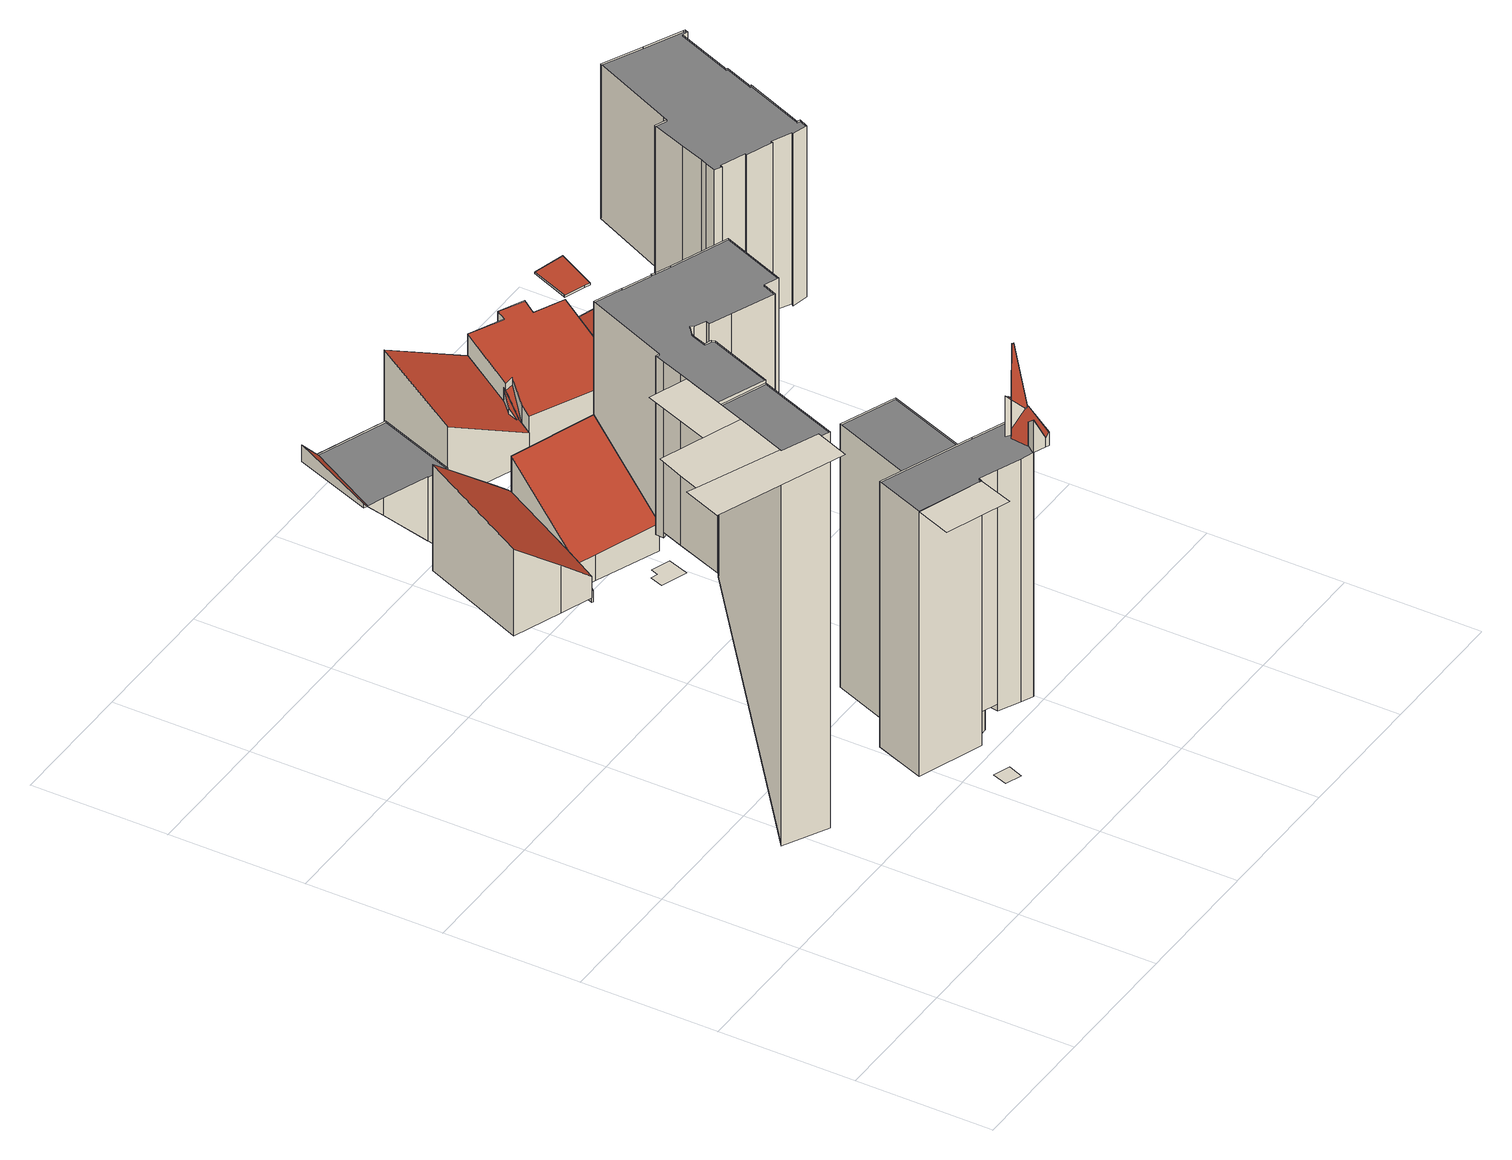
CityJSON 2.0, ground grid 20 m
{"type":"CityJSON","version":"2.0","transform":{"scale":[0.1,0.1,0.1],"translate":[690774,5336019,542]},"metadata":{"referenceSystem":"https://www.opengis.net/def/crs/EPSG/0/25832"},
"CityObjects":{
"building1":{"type":"Building","attributes":{"area_m2":55.53,"max_x":690797.88,"max_y":5336030,"min_x":690786.38,"min_y":5336021.5,"rf_extrusion_mode":"skip","rf_force_lod11":false,"rf_h_ground":605.22,"rf_h_pc_98p":0,"rf_h_roof_50p":0,"rf_h_roof_70p":0,"rf_h_roof_max":0,"rf_h_roof_min":0,"rf_is_glass_roof":false,"rf_nodata_frac":0.86,"rf_nodata_r":0,"rf_pc_select":"_HIGHEST_YET_INSUFFICIENT_COVERAGE","rf_pc_year":2026,"rf_pointcloud_unusable":true,"rf_pt_density":27.35,"rf_roof_planes":0,"rf_roof_type":"no planes","rf_success":true,"rf_t_run":0,"source_file":"690_5336.gml"},"geometry":[{"type":"MultiSurface","lod":"0","boundaries":[[[0,1,2,3]]]}]},
"building2":{"type":"Building","attributes":{"area_m2":118.25,"max_x":690795.81,"max_y":5336057,"min_x":690774.81,"min_y":5336044,"rf_extrusion_mode":"skip","rf_force_lod11":false,"rf_h_ground":605.2,"rf_h_pc_98p":0,"rf_h_roof_50p":0,"rf_h_roof_70p":0,"rf_h_roof_max":0,"rf_h_roof_min":0,"rf_is_glass_roof":false,"rf_nodata_frac":0.964,"rf_nodata_r":0,"rf_pc_select":"_HIGHEST_YET_INSUFFICIENT_COVERAGE","rf_pc_year":2026,"rf_pointcloud_unusable":true,"rf_pt_density":4,"rf_roof_planes":0,"rf_roof_type":"no points","rf_success":true,"rf_t_run":0,"source_file":"690_5336.gml"},"geometry":[{"type":"MultiSurface","lod":"0","boundaries":[[[4,5,6,7,8,9,10]]]}]},
"building3":{"type":"Building","attributes":{"area_m2":5.8,"max_x":690795.94,"max_y":5336022.5,"min_x":690792.81,"min_y":5336019,"rf_extrusion_mode":"skip","rf_force_lod11":false,"rf_h_ground":563.53,"rf_h_pc_98p":0,"rf_h_roof_50p":0,"rf_h_roof_70p":0,"rf_h_roof_max":0,"rf_h_roof_min":0,"rf_is_glass_roof":false,"rf_nodata_frac":0.958,"rf_nodata_r":0,"rf_pc_select":"_HIGHEST_YET_INSUFFICIENT_COVERAGE","rf_pc_year":2026,"rf_pointcloud_unusable":true,"rf_pt_density":4,"rf_roof_planes":0,"rf_roof_type":"no points","rf_success":true,"rf_t_run":0,"source_file":"690_5336.gml"},"geometry":[{"type":"MultiSurface","lod":"0","boundaries":[[[11,12,13,14]]]}]},
"building4":{"type":"Building","attributes":{"area_m2":101.1,"max_x":690793.38,"max_y":5336063.5,"min_x":690778.38,"min_y":5336051.5,"rf_extrusion_mode":"skip","rf_force_lod11":false,"rf_h_ground":605.2,"rf_h_pc_98p":0,"rf_h_roof_50p":0,"rf_h_roof_70p":0,"rf_h_roof_max":0,"rf_h_roof_min":0,"rf_is_glass_roof":false,"rf_nodata_frac":0.958,"rf_nodata_r":0,"rf_pc_select":"_HIGHEST_YET_INSUFFICIENT_COVERAGE","rf_pc_year":2026,"rf_pointcloud_unusable":true,"rf_pt_density":4,"rf_roof_planes":0,"rf_roof_type":"no points","rf_success":true,"rf_t_run":0,"source_file":"690_5336.gml"},"geometry":[{"type":"MultiSurface","lod":"0","boundaries":[[[9,8,15,16,17]]]}]},
"building5":{"type":"Building","attributes":{"area_m2":160.46,"max_x":690811.12,"max_y":5336037.5,"min_x":690788.38,"min_y":5336023,"rf_extrusion_mode":"standard","rf_force_lod11":false,"rf_h_ground":605.2,"rf_h_pc_98p":0,"rf_h_roof_50p":563.58,"rf_h_roof_70p":567.22,"rf_h_roof_max":567.42,"rf_h_roof_min":563.53,"rf_is_glass_roof":false,"rf_nodata_frac":0.604,"rf_nodata_r":0,"rf_pc_select":"_HIGHEST_YET_INSUFFICIENT_COVERAGE","rf_pc_year":2026,"rf_pointcloud_unusable":false,"rf_pt_density":147.02,"rf_ridgelines":0,"rf_rmse_lod22":4.67,"rf_roof_planes":10,"rf_roof_type":"slanted","rf_success":true,"rf_t_run":20,"rf_volume_lod22":-5819.21,"source_file":"690_5336.gml"},"children":["building5-1"]},
"building5-1":{"type":"BuildingPart","parents":["building5"],"geometry":[{"type":"Solid","lod":"2.2","boundaries":[[[[18,19,20,21,22,23,24,25,26,27,28,29,30]],[[22,31,32,23]],[[21,33,31,22]],[[25,34,35,26]],[[23,32,36,24]],[[19,37,38,39,20]],[[40,41,42]],[[43,44,42]],[[45,30,29,46]],[[39,38,47,48]],[[20,39,49,21]],[[50,26,35,51,52]],[[24,36,53,34,25]],[[49,33,21]],[[41,28,27,54]],[[54,27,26,50]],[[55,56,57,58]],[[46,29,28,41,40]],[[58,57,59,60]],[[61,62,33,49]],[[60,59,63,47]],[[48,47,63,62,61]],[[34,53,56,55]],[[64,18,30,45,65]],[[65,45,66,67]],[[44,68,69,70]],[[70,69,71,66]],[[67,66,71,72,18,64]],[[18,72,37,19]],[[73,74,68,44,43]],[[52,51,74,73]],[[48,61,49,39]],[[56,53,36,32,31,33,62,63,59,57]],[[70,66,45,46,40,42,44]],[[67,64,65]],[[74,51,35,34,55,58,60,47,38,37,72,71,69,68]],[[52,73,43,42,41,54,50]]]],"semantics":{"surfaces":[{"type":"GroundSurface"},{"type":"WallSurface","on_footprint_edge":true},{"type":"WallSurface","on_footprint_edge":false},{"type":"RoofSurface","rf_azimuth":323.68,"rf_h_roof_50p":568.42,"rf_h_roof_70p":568.43,"rf_h_roof_max":568.48,"rf_h_roof_min":568.37,"rf_slope":2.51},{"type":"RoofSurface","rf_azimuth":17.52,"rf_h_roof_50p":563.57,"rf_h_roof_70p":563.6,"rf_h_roof_max":567.52,"rf_h_roof_min":563.5,"rf_slope":0.994},{"type":"RoofSurface","rf_azimuth":277.08,"rf_h_roof_50p":606.89,"rf_h_roof_70p":607.54,"rf_h_roof_max":610.57,"rf_h_roof_min":604.42,"rf_slope":55.95},{"type":"RoofSurface","rf_azimuth":103.16,"rf_h_roof_50p":608.44,"rf_h_roof_70p":608.88,"rf_h_roof_max":609.81,"rf_h_roof_min":607.51,"rf_slope":62.43},{"type":"RoofSurface","rf_azimuth":122.38,"rf_h_roof_50p":567.25,"rf_h_roof_70p":567.36,"rf_h_roof_max":616.18,"rf_h_roof_min":566.92,"rf_slope":4.63},{"type":"RoofSurface","rf_azimuth":195.07,"rf_h_roof_50p":612.84,"rf_h_roof_70p":613.91,"rf_h_roof_max":616.98,"rf_h_roof_min":609.89,"rf_slope":71.88}],"values":[[0,1,1,1,1,1,2,2,1,2,1,2,1,1,1,1,2,1,2,2,2,2,2,1,2,2,2,2,1,2,2,3,4,5,6,7,8]]}}]},
"building6":{"type":"Building","attributes":{"area_m2":212.73,"max_x":690792.81,"max_y":5336096.5,"min_x":690774.56,"min_y":5336076.5,"rf_extrusion_mode":"standard","rf_force_lod11":false,"rf_h_ground":574.97,"rf_h_pc_98p":0,"rf_h_roof_50p":578.97,"rf_h_roof_70p":579.17,"rf_h_roof_max":579.28,"rf_h_roof_min":578.58,"rf_is_glass_roof":false,"rf_nodata_frac":0.911,"rf_nodata_r":0,"rf_pc_select":"_HIGHEST_YET_INSUFFICIENT_COVERAGE","rf_pc_year":2026,"rf_pointcloud_unusable":false,"rf_pt_density":10.16,"rf_ridgelines":0,"rf_rmse_lod22":7.4,"rf_roof_planes":1,"rf_roof_type":"slanted","rf_success":true,"rf_t_run":2,"rf_volume_lod22":2143.92,"source_file":"690_5336.gml"},"children":["building6-1"]},
"building6-1":{"type":"BuildingPart","parents":["building6"],"geometry":[{"type":"Solid","lod":"2.2","boundaries":[[[[75,76,77,78,79,80,81,82]],[[83,80,79,84]],[[85,81,80,83]],[[86,82,81,85]],[[87,76,75,88]],[[84,79,78,89]],[[89,78,77,90]],[[90,77,76,87]],[[88,75,82,86]],[[88,86,85,83,84,89,90,87]]]],"semantics":{"surfaces":[{"type":"GroundSurface"},{"type":"WallSurface","on_footprint_edge":true},{"type":"RoofSurface","rf_azimuth":125.41,"rf_h_roof_50p":585.16,"rf_h_roof_70p":587.26,"rf_h_roof_max":591.74,"rf_h_roof_min":578.49,"rf_slope":39.8}],"values":[[0,1,1,1,1,1,1,1,1,2]]}}]},
"building7":{"type":"Building","attributes":{"area_m2":65.28,"max_x":690797.19,"max_y":5336071,"min_x":690787.69,"min_y":5336059,"rf_extrusion_mode":"skip","rf_force_lod11":false,"rf_h_ground":605.2,"rf_h_pc_98p":0,"rf_h_roof_50p":0,"rf_h_roof_70p":0,"rf_h_roof_max":0,"rf_h_roof_min":0,"rf_is_glass_roof":false,"rf_nodata_frac":0.915,"rf_nodata_r":0,"rf_pc_select":"_HIGHEST_YET_INSUFFICIENT_COVERAGE","rf_pc_year":2026,"rf_pointcloud_unusable":true,"rf_pt_density":13.45,"rf_roof_planes":0,"rf_roof_type":"no planes","rf_success":true,"rf_t_run":0,"source_file":"690_5336.gml"},"geometry":[{"type":"MultiSurface","lod":"0","boundaries":[[[91,15,92,93]]]}]},
"building8":{"type":"Building","attributes":{"area_m2":98.35,"max_x":690802.12,"max_y":5336063,"min_x":690790.44,"min_y":5336048.5,"rf_extrusion_mode":"standard","rf_force_lod11":false,"rf_h_ground":604.72,"rf_h_pc_98p":0,"rf_h_roof_50p":573.62,"rf_h_roof_70p":573.97,"rf_h_roof_max":574.42,"rf_h_roof_min":573.03,"rf_is_glass_roof":false,"rf_nodata_frac":0.842,"rf_nodata_r":0,"rf_pc_select":"_HIGHEST_YET_INSUFFICIENT_COVERAGE","rf_pc_year":2026,"rf_pointcloud_unusable":false,"rf_pt_density":73.42,"rf_ridgelines":0,"rf_rmse_lod22":8.64,"rf_roof_planes":1,"rf_roof_type":"slanted","rf_success":true,"rf_t_run":2,"rf_volume_lod22":-4369.31,"source_file":"690_5336.gml"},"children":["building8-1"]},
"building8-1":{"type":"BuildingPart","parents":["building8"],"geometry":[{"type":"Solid","lod":"2.2","boundaries":[[[[94,95,96,97]],[[97,98,99,94]],[[94,99,100,95]],[[95,100,101,96]],[[96,101,98,97]],[[100,99,98,101]]]],"semantics":{"surfaces":[{"type":"GroundSurface"},{"type":"WallSurface","on_footprint_edge":true},{"type":"RoofSurface","rf_azimuth":200.24,"rf_h_roof_50p":560.99,"rf_h_roof_70p":568.03,"rf_h_roof_max":578.62,"rf_h_roof_min":543.17,"rf_slope":69.77}],"values":[[0,1,1,1,1,2]]}}]},
"building9":{"type":"Building","attributes":{"area_m2":113.41,"max_x":690807.62,"max_y":5336048,"min_x":690794.75,"min_y":5336033,"rf_extrusion_mode":"standard","rf_force_lod11":false,"rf_h_ground":604.83,"rf_h_pc_98p":0,"rf_h_roof_50p":563.53,"rf_h_roof_70p":563.53,"rf_h_roof_max":563.53,"rf_h_roof_min":563.53,"rf_is_glass_roof":false,"rf_nodata_frac":0.837,"rf_nodata_r":0,"rf_pc_select":"_HIGHEST_YET_INSUFFICIENT_COVERAGE","rf_pc_year":2026,"rf_pointcloud_unusable":false,"rf_pt_density":43.46,"rf_ridgelines":0,"rf_rmse_lod22":28.94,"rf_roof_planes":3,"rf_roof_type":"slanted","rf_success":true,"rf_t_run":5,"rf_volume_lod22":-4683.92,"source_file":"690_5336.gml"},"children":["building9-1"]},
"building9-1":{"type":"BuildingPart","parents":["building9"],"geometry":[{"type":"Solid","lod":"2.2","boundaries":[[[[102,103,104,105]],[[103,106,107,104]],[[102,108,106,103]],[[105,109,108,102]],[[104,107,109,105]],[[106,108,109,107]]]],"semantics":{"surfaces":[{"type":"GroundSurface"},{"type":"WallSurface","on_footprint_edge":true},{"type":"RoofSurface","rf_azimuth":90,"rf_h_roof_50p":563.53,"rf_h_roof_70p":563.53,"rf_h_roof_max":563.53,"rf_h_roof_min":563.53,"rf_slope":0}],"values":[[0,1,1,1,1,2]]}}]},
"building10":{"type":"Building","attributes":{"area_m2":12.14,"max_x":690798.31,"max_y":5336073,"min_x":690793.38,"min_y":5336069,"rf_extrusion_mode":"skip","rf_force_lod11":false,"rf_h_ground":574.72,"rf_h_pc_98p":0,"rf_h_roof_50p":0,"rf_h_roof_70p":0,"rf_h_roof_max":0,"rf_h_roof_min":0,"rf_is_glass_roof":false,"rf_nodata_frac":0.938,"rf_nodata_r":0,"rf_pc_select":"_HIGHEST_YET_INSUFFICIENT_COVERAGE","rf_pc_year":2026,"rf_pointcloud_unusable":true,"rf_pt_density":17.33,"rf_roof_planes":0,"rf_roof_type":"no points","rf_success":true,"rf_t_run":0,"source_file":"690_5336.gml"},"geometry":[{"type":"MultiSurface","lod":"0","boundaries":[[[110,111,112,113,114,115]]]}]},
"building11":{"type":"Building","attributes":{"area_m2":177.84,"max_x":690805,"max_y":5336092,"min_x":690786.44,"min_y":5336074.5,"rf_extrusion_mode":"standard","rf_force_lod11":false,"rf_h_ground":574.33,"rf_h_pc_98p":0,"rf_h_roof_50p":581.38,"rf_h_roof_70p":581.58,"rf_h_roof_max":582.03,"rf_h_roof_min":580.53,"rf_is_glass_roof":false,"rf_nodata_frac":0.763,"rf_nodata_r":0,"rf_pc_select":"_HIGHEST_YET_INSUFFICIENT_COVERAGE","rf_pc_year":2026,"rf_pointcloud_unusable":false,"rf_pt_density":71.29,"rf_ridgelines":0,"rf_rmse_lod22":1.77,"rf_roof_planes":6,"rf_roof_type":"slanted","rf_success":true,"rf_t_run":6,"rf_volume_lod22":1513.25,"source_file":"690_5336.gml"},"children":["building11-1"]},
"building11-1":{"type":"BuildingPart","parents":["building11"],"geometry":[{"type":"Solid","lod":"2.2","boundaries":[[[[116,117,118,119,120,121,122,123]],[[124,122,121,125]],[[125,121,120,84]],[[126,118,117,127]],[[128,119,118,126]],[[129,123,122,124]],[[84,120,119,128]],[[130,116,123,129]],[[127,117,116,130]],[[127,130,129,124,125,84,128,126]]]],"semantics":{"surfaces":[{"type":"GroundSurface"},{"type":"WallSurface","on_footprint_edge":true},{"type":"RoofSurface","rf_azimuth":203.2,"rf_h_roof_50p":582.95,"rf_h_roof_70p":584.76,"rf_h_roof_max":587.6,"rf_h_roof_min":576.8,"rf_slope":33.24}],"values":[[0,1,1,1,1,1,1,1,1,2]]}}]},
"building12":{"type":"Building","attributes":{"area_m2":165.88,"max_x":690801.81,"max_y":5336120.5,"min_x":690784.88,"min_y":5336104,"rf_extrusion_mode":"standard","rf_force_lod11":false,"rf_h_ground":577.62,"rf_h_pc_98p":0,"rf_h_roof_50p":0,"rf_h_roof_70p":0,"rf_h_roof_max":0,"rf_h_roof_min":0,"rf_is_glass_roof":false,"rf_nodata_frac":0.893,"rf_nodata_r":0,"rf_pc_select":"_HIGHEST_YET_INSUFFICIENT_COVERAGE","rf_pc_year":2026,"rf_pointcloud_unusable":false,"rf_pt_density":45.13,"rf_ridgelines":0,"rf_rmse_lod22":1.28,"rf_roof_planes":1,"rf_roof_type":"slanted","rf_success":true,"rf_t_run":2,"rf_volume_lod22":-893.92,"source_file":"690_5336.gml"},"children":["building12-1"]},
"building12-1":{"type":"BuildingPart","parents":["building12"],"geometry":[{"type":"MultiSurface","lod":"2.2","boundaries":[[[131,132,133,134,135,136,137]],[[131,138,139,132]],[[140,133,141]],[[132,139,141]],[[142,134,133,140]],[[143,135,144]],[[134,142,144]],[[137,145,138,131]],[[136,146,145,137]],[[135,143,146,136]],[[146,143,144,142,140,141,139,138,145]]],"semantics":{"surfaces":[{"type":"GroundSurface"},{"type":"WallSurface","on_footprint_edge":true},{"type":"RoofSurface","rf_azimuth":119.22,"rf_h_roof_50p":572.37,"rf_h_roof_70p":575.23,"rf_h_roof_max":580.31,"rf_h_roof_min":564.5,"rf_slope":46.16}],"values":[0,1,1,1,1,1,1,1,1,1,2]}}]},
"building13":{"type":"Building","attributes":{"area_m2":359.8,"max_x":690824.88,"max_y":5336087.5,"min_x":690795,"min_y":5336060.5,"rf_extrusion_mode":"standard","rf_force_lod11":false,"rf_h_ground":605.2,"rf_h_pc_98p":0,"rf_h_roof_50p":577.97,"rf_h_roof_70p":578.12,"rf_h_roof_max":578.47,"rf_h_roof_min":577.47,"rf_h_roof_ridge":578.31,"rf_is_glass_roof":false,"rf_nodata_frac":0.662,"rf_nodata_r":0,"rf_pc_select":"_HIGHEST_YET_INSUFFICIENT_COVERAGE","rf_pc_year":2026,"rf_pointcloud_unusable":false,"rf_pt_density":49.33,"rf_ridgelines":4,"rf_rmse_lod22":1.28,"rf_roof_planes":17,"rf_roof_type":"slanted","rf_success":true,"rf_t_run":27,"rf_volume_lod22":-9703.12,"source_file":"690_5336.gml"},"children":["building13-1"]},
"building13-1":{"type":"BuildingPart","parents":["building13"],"geometry":[{"type":"Solid","lod":"2.2","boundaries":[[[[147,148,149,150,151,152,153,154,155,156,157,158,159,160,161,162,163,164,165,166,167,168,169,170,171,172,173]],[[160,174,175,161]],[[163,176,177,164]],[[162,178,176,163]],[[167,179,180,168]],[[164,177,181,165]],[[166,182,179,167]],[[165,181,182,166]],[[172,183,184,173]],[[171,185,183,172]],[[170,186,185,171]],[[147,187,188,148]],[[148,188,189,149]],[[161,175,178,162]],[[190,191,192]],[[190,186,193]],[[152,194,195,153]],[[153,195,196,154]],[[151,197,194,152]],[[150,198,197,151]],[[154,196,199,155]],[[155,199,200,156]],[[159,201,174,160]],[[158,202,201,159]],[[173,184,187,147]],[[157,203,202,158]],[[156,200,203,157]],[[168,180,204,169]],[[169,204,193,186,170]],[[198,205,192,191]],[[149,189,205,198,150]],[[190,193,204,180,179,182,181,177,176,178,175,174,201,202,203,200,199,196,195,194,197,198,191]],[[188,187,184,183,185,186,190,192,205,189]]]],"semantics":{"surfaces":[{"type":"GroundSurface"},{"type":"WallSurface","on_footprint_edge":true},{"type":"WallSurface","on_footprint_edge":false},{"type":"RoofSurface","rf_azimuth":330.29,"rf_h_roof_50p":578.25,"rf_h_roof_70p":579.31,"rf_h_roof_max":581.68,"rf_h_roof_min":574.72,"rf_slope":16.87},{"type":"RoofSurface","rf_azimuth":110.42,"rf_h_roof_50p":577.81,"rf_h_roof_70p":578.06,"rf_h_roof_max":578.45,"rf_h_roof_min":577.19,"rf_slope":8.89}],"values":[[0,1,1,1,1,1,1,1,1,1,1,1,1,1,2,2,1,1,1,1,1,1,1,1,1,1,1,1,1,2,1,3,4]]}}]},
"building14":{"type":"Building","attributes":{"area_m2":167.84,"max_x":690814.25,"max_y":5336116,"min_x":690797.38,"min_y":5336099.5,"rf_extrusion_mode":"standard","rf_force_lod11":false,"rf_h_ground":572.42,"rf_h_pc_98p":0,"rf_h_roof_50p":579.88,"rf_h_roof_70p":580.83,"rf_h_roof_max":582.22,"rf_h_roof_min":577.88,"rf_is_glass_roof":false,"rf_nodata_frac":0.84,"rf_nodata_r":0,"rf_pc_select":"_HIGHEST_YET_INSUFFICIENT_COVERAGE","rf_pc_year":2026,"rf_pointcloud_unusable":false,"rf_pt_density":42,"rf_ridgelines":0,"rf_rmse_lod22":1.65,"rf_roof_planes":4,"rf_roof_type":"slanted","rf_success":true,"rf_t_run":4,"rf_volume_lod22":1739.9,"source_file":"690_5336.gml"},"children":["building14-1"]},
"building14-1":{"type":"BuildingPart","parents":["building14"],"geometry":[{"type":"Solid","lod":"2.2","boundaries":[[[[206,207,208,209,210,211]],[[212,213,214,215]],[[216,209,208,217]],[[213,211,210,218]],[[219,206,211,213,212]],[[218,210,209,216]],[[217,208,207,220]],[[215,214,221]],[[220,207,206,219]],[[221,219,212,215]],[[220,219,221,214,213,218,216,217]]]],"semantics":{"surfaces":[{"type":"GroundSurface"},{"type":"WallSurface","on_footprint_edge":false},{"type":"WallSurface","on_footprint_edge":true},{"type":"RoofSurface","rf_azimuth":167.42,"rf_h_roof_50p":579.64,"rf_h_roof_70p":579.93,"rf_h_roof_max":580.92,"rf_h_roof_min":578.51,"rf_slope":52.52},{"type":"RoofSurface","rf_azimuth":144.61,"rf_h_roof_50p":582.95,"rf_h_roof_70p":584.42,"rf_h_roof_max":588.79,"rf_h_roof_min":577.34,"rf_slope":32.93}],"values":[[0,1,2,2,2,2,2,1,2,3,4]]}}]},
"building15":{"type":"Building","attributes":{"area_m2":195.93,"max_x":690828.19,"max_y":5336111,"min_x":690809.56,"min_y":5336094,"rf_extrusion_mode":"standard","rf_force_lod11":false,"rf_h_ground":569.97,"rf_h_pc_98p":0,"rf_h_roof_50p":0,"rf_h_roof_70p":0,"rf_h_roof_max":0,"rf_h_roof_min":0,"rf_is_glass_roof":false,"rf_nodata_frac":0.841,"rf_nodata_r":0,"rf_pc_select":"_HIGHEST_YET_INSUFFICIENT_COVERAGE","rf_pc_year":2026,"rf_pointcloud_unusable":false,"rf_pt_density":24.03,"rf_ridgelines":0,"rf_rmse_lod22":1.06,"rf_roof_planes":6,"rf_roof_type":"slanted","rf_success":true,"rf_t_run":7,"rf_volume_lod22":2298.78,"source_file":"690_5336.gml"},"children":["building15-1"]},
"building15-1":{"type":"BuildingPart","parents":["building15"],"geometry":[{"type":"Solid","lod":"2.2","boundaries":[[[[222,223,224,225,226,227,228,229,230,231]],[[232,227,226,233]],[[234,228,227,232]],[[233,226,225,235]],[[235,225,224,236]],[[236,224,223,237]],[[238,230,229,239]],[[240,241,231,230,238]],[[242,222,231,241]],[[239,229,228,234]],[[243,242,244,245]],[[237,223,222,242,243]],[[245,244,241,240]],[[245,240,238,239,234,232,233,235,236,237,243]],[[241,244,242]]]],"semantics":{"surfaces":[{"type":"GroundSurface"},{"type":"WallSurface","on_footprint_edge":true},{"type":"WallSurface","on_footprint_edge":false},{"type":"RoofSurface","rf_azimuth":190.9,"rf_h_roof_50p":581.87,"rf_h_roof_70p":582.94,"rf_h_roof_max":585.02,"rf_h_roof_min":578.65,"rf_slope":22.97},{"type":"RoofSurface","rf_azimuth":181.75,"rf_h_roof_50p":580.79,"rf_h_roof_70p":580.89,"rf_h_roof_max":581.84,"rf_h_roof_min":578.59,"rf_slope":47.41}],"values":[[0,1,1,1,1,1,1,1,1,1,2,1,2,3,4]]}}]},
"building16":{"type":"Building","attributes":{"area_m2":160.98,"max_x":690840.81,"max_y":5336104.5,"min_x":690823.75,"min_y":5336088.5,"rf_extrusion_mode":"standard","rf_force_lod11":false,"rf_h_ground":559.47,"rf_h_pc_98p":0,"rf_h_roof_50p":580.38,"rf_h_roof_70p":581.78,"rf_h_roof_max":582.58,"rf_h_roof_min":577.47,"rf_is_glass_roof":false,"rf_nodata_frac":0.671,"rf_nodata_r":0,"rf_pc_select":"_HIGHEST_YET_INSUFFICIENT_COVERAGE","rf_pc_year":2026,"rf_pointcloud_unusable":false,"rf_pt_density":116.6,"rf_ridgelines":0,"rf_rmse_lod22":1.34,"rf_roof_planes":14,"rf_roof_type":"slanted","rf_success":true,"rf_t_run":14,"rf_volume_lod22":3417.52,"source_file":"690_5336.gml"},"children":["building16-1"]},
"building16-1":{"type":"BuildingPart","parents":["building16"],"geometry":[{"type":"Solid","lod":"2.2","boundaries":[[[[246,247,248,249,250,251,252,253]],[[254,255,256,257]],[[258,253,252,255,254]],[[259,260,249,248,261]],[[262,263,260,259]],[[261,248,247,264,265]],[[265,264,263,262]],[[266,246,253,258]],[[267,268,269,270]],[[271,272,268,267]],[[270,269,250,249,260]],[[273,251,250,269]],[[255,252,251,273]],[[257,256,272,271]],[[264,247,246,266]],[[265,262,259,261]],[[272,256,255,273,269,268]],[[264,266,258,254,257,271,267,270,260,263]]]],"semantics":{"surfaces":[{"type":"GroundSurface"},{"type":"WallSurface","on_footprint_edge":false},{"type":"WallSurface","on_footprint_edge":true},{"type":"RoofSurface","rf_azimuth":9.15,"rf_h_roof_50p":581.8,"rf_h_roof_70p":582.1,"rf_h_roof_max":582.48,"rf_h_roof_min":581.37,"rf_slope":19.63},{"type":"RoofSurface","rf_azimuth":198.08,"rf_h_roof_50p":577.75,"rf_h_roof_70p":577.86,"rf_h_roof_max":581.61,"rf_h_roof_min":577.57,"rf_slope":5.66},{"type":"RoofSurface","rf_azimuth":326.38,"rf_h_roof_50p":580.96,"rf_h_roof_70p":581.12,"rf_h_roof_max":582.48,"rf_h_roof_min":580.35,"rf_slope":4.33}],"values":[[0,1,2,2,1,2,1,2,1,1,2,2,2,1,2,3,4,5]]}}]},
"building17":{"type":"Building","attributes":{"area_m2":28.83,"max_x":690843.75,"max_y":5336116,"min_x":690836.75,"min_y":5336109,"rf_extrusion_mode":"standard","rf_force_lod11":false,"rf_h_ground":576.33,"rf_h_pc_98p":0,"rf_h_roof_50p":576.53,"rf_h_roof_70p":578.22,"rf_h_roof_max":578.28,"rf_h_roof_min":576.47,"rf_is_glass_roof":false,"rf_nodata_frac":0.605,"rf_nodata_r":0,"rf_pc_select":"_HIGHEST_YET_INSUFFICIENT_COVERAGE","rf_pc_year":2026,"rf_pointcloud_unusable":false,"rf_pt_density":96.44,"rf_ridgelines":0,"rf_rmse_lod22":1.13,"rf_roof_planes":3,"rf_roof_type":"slanted","rf_success":true,"rf_t_run":2,"rf_volume_lod22":5.69,"source_file":"690_5336.gml"},"children":["building17-1"]},
"building17-1":{"type":"BuildingPart","parents":["building17"],"geometry":[{"type":"Solid","lod":"2.2","boundaries":[[[[274,275,276,277,278,279]],[[280,278,277,281]],[[282,279,278,280]],[[283,274,279,282]],[[281,277,276,284]],[[284,276,275,285]],[[285,275,274,283]],[[285,283,282,280,281,284]]]],"semantics":{"surfaces":[{"type":"GroundSurface"},{"type":"WallSurface","on_footprint_edge":true},{"type":"RoofSurface","rf_azimuth":40.5,"rf_h_roof_50p":576.52,"rf_h_roof_70p":576.54,"rf_h_roof_max":576.58,"rf_h_roof_min":576.46,"rf_slope":0.904}],"values":[[0,1,1,1,1,1,1,2]]}}]},
"building18":{"type":"Building","attributes":{"area_m2":337.88,"max_x":690859.69,"max_y":5336112,"min_x":690836.62,"min_y":5336083,"rf_extrusion_mode":"standard","rf_force_lod11":false,"rf_h_ground":604.78,"rf_h_pc_98p":0,"rf_h_roof_50p":581.62,"rf_h_roof_70p":582.38,"rf_h_roof_max":583.58,"rf_h_roof_min":578.28,"rf_h_roof_ridge":583.9,"rf_is_glass_roof":false,"rf_nodata_frac":0,"rf_nodata_r":0,"rf_pc_select":"PREFERRED_AND_LATEST","rf_pc_year":2026,"rf_pointcloud_unusable":false,"rf_pt_density":1224.13,"rf_ridgelines":10,"rf_rmse_lod22":2.4,"rf_roof_planes":32,"rf_roof_type":"slanted","rf_success":true,"rf_t_run":171,"rf_volume_lod22":-7945.97,"source_file":"690_5336.gml"},"children":["building18-1"]},
"building18-1":{"type":"BuildingPart","parents":["building18"],"geometry":[{"type":"Solid","lod":"2.2","boundaries":[[[[286,287,288,289,290,291,292,293,294,295,296,297,298,299,300,301,302,303,304,305,306,307,308,309,310,311,312,313,314]],[[291,315,316,292]],[[290,317,315,291]],[[292,316,318,293]],[[293,318,319,294]],[[305,320,321,306]],[[306,321,322,307]],[[296,323,324,297]],[[295,325,323,296]],[[301,326,327,302]],[[302,327,328,303]],[[300,329,326,301]],[[303,328,330,304]],[[297,324,331,298]],[[304,330,320,305]],[[309,332,333,310]],[[307,322,334,308]],[[312,335,336,313]],[[308,334,332,309]],[[310,333,337,311]],[[314,338,339,286]],[[286,339,340,287]],[[287,340,341,288]],[[288,341,342,289]],[[289,342,317,290]],[[343,344,345]],[[294,319,325,295]],[[299,346,347,348,329,300]],[[298,331,346,299]],[[349,345,344]],[[350,351,347,346]],[[329,348,352,353]],[[354,355,337]],[[311,337,355,335,312]],[[353,352,351,350]],[[313,336,338,314]],[[331,324,323,325,344,343]],[[325,319,318,356,349,344]],[[348,347,351,352]],[[346,331,343,345,349,356,354,337,333,332,334,322,321,320,330,328,327,326,329,353,350]],[[335,355,354,356,318,316,315,317,342,341,340,339,338,336]]]],"semantics":{"surfaces":[{"type":"GroundSurface"},{"type":"WallSurface","on_footprint_edge":true},{"type":"WallSurface","on_footprint_edge":false},{"type":"RoofSurface","rf_azimuth":26.47,"rf_h_roof_50p":582.22,"rf_h_roof_70p":582.73,"rf_h_roof_max":584.19,"rf_h_roof_min":580.2,"rf_slope":29.49},{"type":"RoofSurface","rf_azimuth":291.17,"rf_h_roof_50p":582.02,"rf_h_roof_70p":582.64,"rf_h_roof_max":584.35,"rf_h_roof_min":580.13,"rf_slope":25.17},{"type":"RoofSurface","rf_azimuth":288.82,"rf_h_roof_50p":578.15,"rf_h_roof_70p":578.33,"rf_h_roof_max":578.45,"rf_h_roof_min":578.13,"rf_slope":36.08},{"type":"RoofSurface","rf_azimuth":200.92,"rf_h_roof_50p":580.63,"rf_h_roof_70p":581.8,"rf_h_roof_max":584.35,"rf_h_roof_min":577.98,"rf_slope":42.03},{"type":"RoofSurface","rf_azimuth":111.35,"rf_h_roof_50p":580.81,"rf_h_roof_70p":581.91,"rf_h_roof_max":583.74,"rf_h_roof_min":577.61,"rf_slope":42.12}],"values":[[0,1,1,1,1,1,1,1,1,1,1,1,1,1,1,1,1,1,1,1,1,1,1,1,1,2,1,1,1,2,2,2,2,1,2,1,3,4,5,6,7]]}}]}
},
"vertices":[
[220,24,632],[238,76,632],[144,110,632],[124,59,632],
[8,324,632],[199,251,632],[218,301,632],[164,323,632],[165,325,632],[44,376,632],[31,382,632],
[220,24,215],[196,33,215],[188,11,215],[211,2,215],
[194,400,632],[72,445,632],[55,405,632],
[322,50,632],[302,57,632],[268,70,632],[241,81,632],[239,76,632],[144,111,632],[173,185,632],[310,132,632],[368,109,632],[371,108,632],[361,81,632],[345,41,632],[340,43,632],[239,76,216],[144,111,216],[241,81,216],[310,132,254],[368,109,249],[173,185,215],[302,57,251],[268,70,254],[268,70,265],[361,81,668],[361,81,662],[358,83,665],[342,94,685],[342,94,639],[340,43,645],[345,41,653],[269,89,255],[269,89,264],[241,81,264],[368,109,751],[343,95,250],[343,95,688],[310,132,215],[371,108,750],[289,124,255],[289,124,215],[274,99,216],[274,99,255],[270,99,216],[270,99,255],[243,88,264],[243,88,216],[269,89,216],[322,50,683],[340,43,646],[333,64,631],[333,64,668],[342,94,250],[327,85,251],[327,85,618],[333,64,249],[322,50,249],[335,99,694],[335,99,251],
[71,775,330],[163,740,330],[183,732,330],[188,730,330],[143,619,330],[124,575,330],[78,592,330],[6,619,330],[124,575,364],[143,619,373],[78,592,404],[6,619,466],[163,740,418],[71,775,497],[188,730,395],[183,732,400],
[137,421,632],[232,501,632],[175,522,632],
[210,442,627],[164,323,627],[235,294,627],[281,415,627],[281,415,356],[210,442,359],[164,323,12],[235,294,5],
[291,139,628],[336,259,628],[254,291,628],[208,171,628],[336,259,215],[254,291,215],[291,139,215],[208,171,215],
[194,515,327],[232,501,327],[243,532,327],[215,542,327],[211,531,327],[201,534,327],
[165,594,323],[139,604,323],[126,574,323],[124,575,323],[143,619,323],[188,730,323],[310,683,323],[259,557,323],[310,683,455],[188,730,451],[126,574,341],[139,604,363],[124,575,341],[259,557,366],[165,594,363],
[205,862,356],[140,887,356],[109,898,356],[152,1014,356],[278,966,356],[234,850,356],[205,861,356],[205,862,256],[140,887,328],[109,898,362],[114,896,356],[152,1014,382],[278,966,242],[175,1005,356],[205,861,256],[234,850,224],
[318,511,632],[316,515,632],[306,519,632],[313,538,632],[315,543,632],[327,553,632],[330,548,632],[347,541,632],[344,535,632],[376,522,632],[440,496,632],[449,517,632],[471,509,632],[509,605,632],[423,638,632],[401,647,632],[396,650,632],[395,649,632],[352,666,632],[352,667,632],[311,683,632],[259,557,632],[253,559,632],[248,544,632],[236,512,632],[210,443,632],[281,415,632],[509,605,378],[423,638,356],[396,650,349],[395,649,349],[401,647,351],[311,683,327],[259,557,353],[352,666,338],[352,667,338],[210,443,364],[281,415,352],[236,512,364],[248,544,364],[318,511,352],[316,515,353],[306,519,354],[280,545,359],[283,545,360],[283,545,359],[248,544,355],[327,553,364],[330,548,366],[347,541,370],[315,543,365],[313,538,366],[344,535,372],[376,522,380],[471,509,397],[449,517,392],[440,496,396],[253,559,352],[313,538,354],
[364,824,304],[355,803,304],[234,850,304],[279,969,304],[403,921,304],[375,852,304],[375,852,390],[375,852,368],[358,835,366],[358,835,374],[279,969,466],[234,850,420],[403,921,395],[364,824,358],[355,803,350],[359,824,360],
[374,849,280],[403,921,280],[457,900,280],[461,912,280],[501,896,280],[494,880,280],[542,862,280],[497,748,280],[355,803,280],[361,817,280],[494,880,419],[501,896,427],[542,862,415],[461,912,430],[457,900,425],[403,921,429],[355,803,376],[497,748,365],[361,817,383],[361,817,352],[374,849,387],[374,849,397],[389,848,386],[389,848,398],
[539,856,175],[654,811,175],[668,806,175],[657,775,175],[633,711,175],[627,697,175],[576,717,175],[497,748,175],[576,717,394],[576,717,356],[606,748,360],[606,748,393],[497,748,388],[657,775,406],[657,775,393],[668,806,395],[643,791,402],[643,791,392],[654,811,391],[654,811,394],[539,856,383],[625,719,396],[625,719,357],[633,711,357],[633,711,396],[626,737,395],[626,737,359],[627,697,355],
[658,902,343],[627,913,343],[628,915,343],[651,971,343],[698,958,343],[666,899,343],[698,958,345],[651,971,345],[666,899,346],[658,902,346],[628,915,346],[627,913,346],
[799,745,628],[816,788,628],[814,789,628],[847,872,628],[855,869,628],[857,874,628],[855,875,628],[800,901,628],[743,929,628],[688,805,628],[685,799,628],[668,806,628],[649,755,628],[636,719,628],[632,710,628],[626,695,628],[637,690,628],[639,693,628],[675,679,628],[674,676,628],[713,661,628],[714,664,628],[742,651,628],[742,649,628],[764,642,628],[765,644,628],[770,655,628],[766,657,628],[801,745,628],[857,874,357],[855,875,359],[855,869,357],[800,901,415],[743,929,385],[674,676,358],[713,661,358],[714,664,361],[685,799,386],[668,806,386],[688,805,382],[626,695,359],[637,690,358],[639,693,361],[632,710,373],[675,679,361],[649,755,417],[742,649,357],[764,642,359],[742,651,359],[770,655,359],[766,657,362],[765,644,361],[801,745,362],[799,745,364],[816,788,364],[814,789,366],[847,872,366],[715,727,415],[723,734,409],[723,734,422],[636,719,382],[636,719,362],[632,710,361],[729,721,414],[639,715,380],[639,715,365],[635,711,363],[635,711,375],[764,644,361],[765,644,359],[730,721,414]
]}
